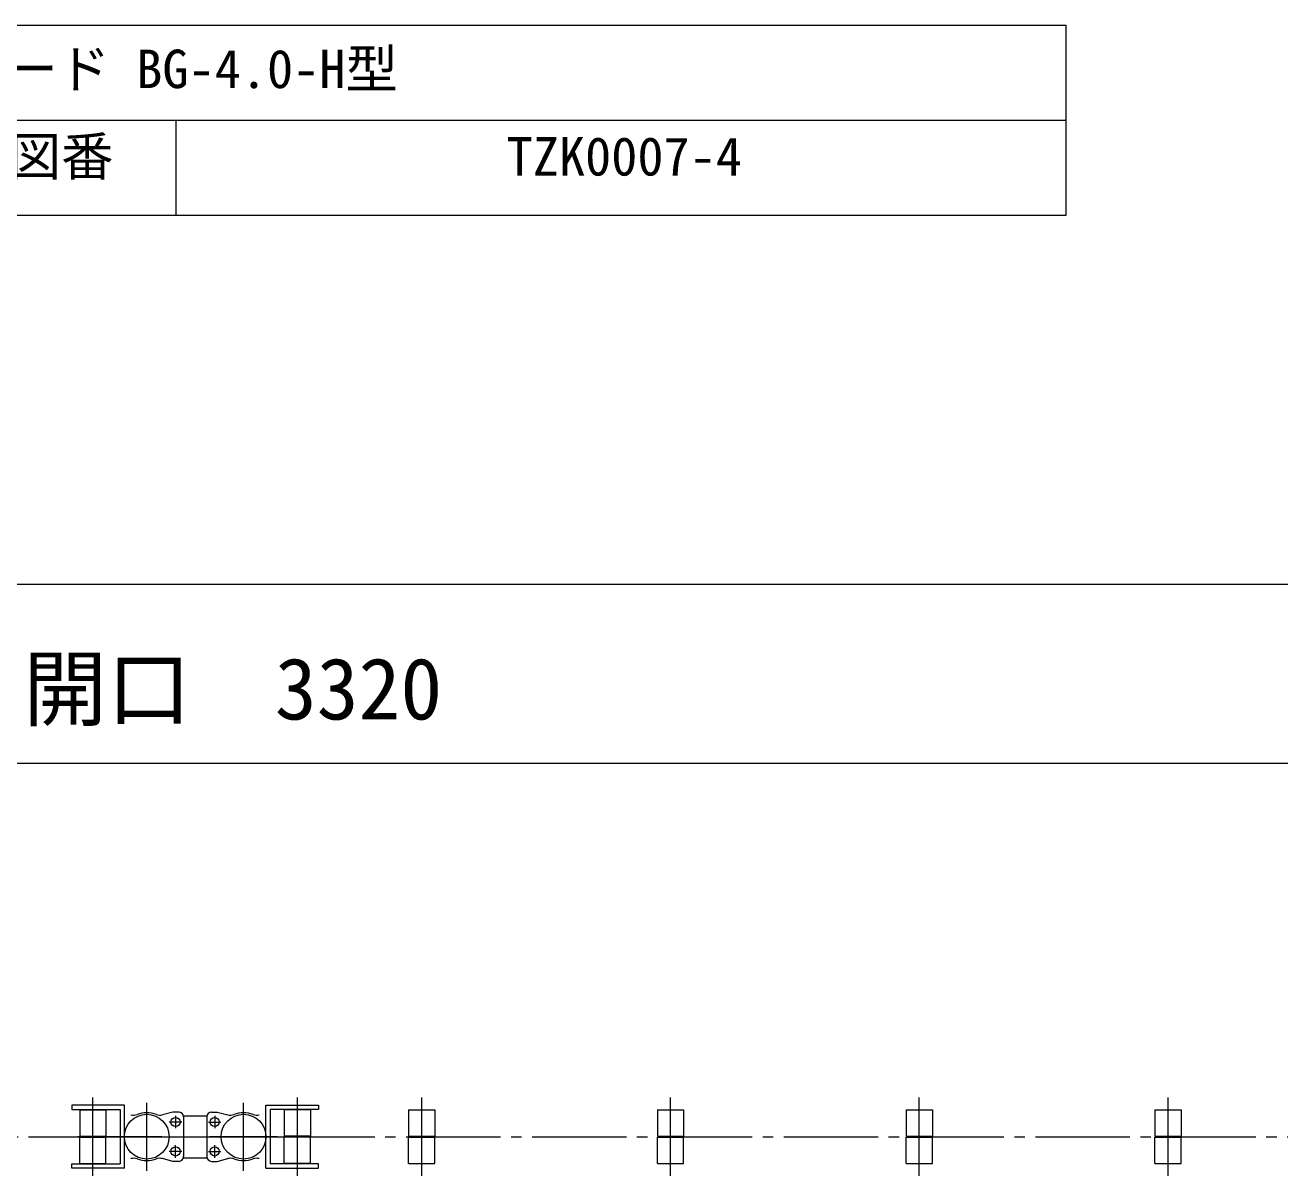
# Model space of a CAD drawing. Units: millimetres, scale not verified. Extents: x -46182 to 3040, y -1939 to 1939.
# Drawn here: x -271 to 925, y 843 to 1939 of the extents above; entities that cross this region are included whole.
import ezdxf
from ezdxf.enums import TextEntityAlignment as Align

# ---------------------------------------------------------------- set-up
doc = ezdxf.new("R2010")
doc.units = ezdxf.units.MM
doc.header["$LTSCALE"] = 10
doc.linetypes.add('CHAIN2', pattern=[12, 9, -1, 1, -1])
doc.linetypes.add('USER1', pattern=[17.25, 15, -0.75, 0.75, -0.75])
for name, color, linetype, lineweight in [('0-2_01 細線', 7, 'Continuous', 18), ('0-3_05 寸法', 7, 'Continuous', 18), ('0-5_02 中心線', 7, 'CHAIN2', 18)]:
    doc.layers.add(name, color=color, linetype=linetype, lineweight=lineweight)
doc.styles.add('ＭＳ ゴシック', font='')
doc.styles.get('ＭＳ ゴシック').set_extended_font_data('MS Gothic')

# ---------------------------------------------------------------- blocks, each defined once
blk = doc.blocks.new('リンク-TV')
at = {"layer": '0-2_01 細線'}
for p, q in [((-12.5, 25.5), (12.5, 25.5)), ((-12.5, 25.5), (-12.5, 0.5)), ((12.5, 25.5), (12.5, 0.5)), ((-12.5, 0.5), (12.5, 0.5)), ((-12.5, -0.5), (12.5, -0.5)), ((-12.5, -25.5), (-12.5, -0.5)), ((12.5, -25.5), (12.5, -0.5)), ((-12.5, -25.5), (12.5, -25.5))]:
    blk.add_line(p, q, dxfattribs=at)
at = {"layer": '0-5_02 中心線', "linetype": 'USER1'}
blk.add_line((0, -37.35), (0, 37.35), dxfattribs=at)

msp = doc.modelspace()

# ---------------------------------------------------------------- linework, layer by layer
at = {"layer": '0-2_01 細線'}
for p, q in [((-130.42, 903.4), (-140.42, 900.82)), ((-124.92, 903.4), (-130.42, 903.4)), ((-120.42, 899.9), (-98.12, 899.9)), ((-120.42, 898.9), (-120.42, 860.9)), ((-98.12, 898.9), (-98.12, 860.9)), ((-93.62, 903.4), (-88.12, 903.4)), ((-88.12, 903.4), (-78.12, 900.82)), ((94.31, 905.4), (119.31, 905.4)), ((94.31, 905.4), (94.31, 880.4)), ((119.31, 905.4), (119.31, 880.4)), ((331.47, 905.4), (356.47, 905.4)), ((331.47, 905.4), (331.47, 880.4)), ((356.47, 905.4), (356.47, 880.4)), ((568.63, 905.4), (593.63, 905.4)), ((568.63, 905.4), (568.63, 880.4)), ((593.63, 905.4), (593.63, 880.4)), ((805.8, 905.4), (830.8, 905.4)), ((805.8, 905.4), (805.8, 880.4)), ((830.8, 905.4), (830.8, 880.4)), ((94.31, 880.4), (119.31, 880.4)), ((94.31, 879.4), (119.31, 879.4)), ((94.31, 854.4), (94.31, 879.4)), ((119.31, 854.4), (119.31, 879.4)), ((331.47, 880.4), (356.47, 880.4)), ((331.47, 879.4), (356.47, 879.4)), ((331.47, 854.4), (331.47, 879.4)), ((356.47, 854.4), (356.47, 879.4)), ((568.63, 880.4), (593.63, 880.4)), ((568.63, 879.4), (593.63, 879.4)), ((568.63, 854.4), (568.63, 879.4)), ((593.63, 854.4), (593.63, 879.4)), ((805.8, 880.4), (830.8, 880.4)), ((805.8, 879.4), (830.8, 879.4)), ((805.8, 854.4), (805.8, 879.4)), ((830.8, 854.4), (830.8, 879.4)), ((-130.42, 856.4), (-140.42, 858.98)), ((-124.92, 856.4), (-130.42, 856.4)), ((-120.42, 859.9), (-98.12, 859.9)), ((-93.62, 856.4), (-88.12, 856.4)), ((-88.12, 856.4), (-78.12, 858.98)), ((94.31, 854.4), (119.31, 854.4)), ((331.47, 854.4), (356.47, 854.4)), ((568.63, 854.4), (593.63, 854.4)), ((805.8, 854.4), (830.8, 854.4))]:
    msp.add_line(p, q, dxfattribs=at)
for points in [[(-176.77, 849.9), (-176.77, 909.9), (-226.77, 909.9), (-226.77, 905.9), (-180.77, 905.9), (-180.77, 853.9)], [(-41.77, 849.9), (-41.77, 909.9), (8.23, 909.9), (8.23, 905.9), (-37.77, 905.9), (-37.77, 853.9)], [(-176.77, 849.9), (-226.77, 849.9), (-226.77, 853.9), (-180.77, 853.9)], [(-41.77, 849.9), (8.23, 849.9), (8.23, 853.9), (-37.77, 853.9)]]:
    msp.add_lwpolyline(points, dxfattribs=at)
for centre, radius in [((-155.42, 879.9), 21.35), ((-127.92, 893.9), 4.4), ((-90.62, 893.9), 4.4), ((-63.12, 879.9), 21.35), ((-127.92, 865.9), 4.4), ((-90.62, 865.9), 4.4)]:
    msp.add_circle(centre, radius, dxfattribs=at)
for centre, radius, start, end in [((-167.92, 910.5), 10, 255.51994, 289.07327), ((-155.42, 874.35), 28.25, 70.92676, 109.07327), ((-142.92, 910.5), 10, 250.92678, 284.4801), ((-124.92, 898.9), 4.5, 0, 89.99998), ((-93.62, 898.9), 4.5, 90.00002, 180), ((-75.62, 910.5), 10, 255.5199, 289.07322), ((-63.12, 874.35), 28.25, 70.92673, 109.07324), ((-50.62, 910.5), 10, 250.92673, 284.48006), ((-167.92, 849.3), 10, 70.92668, 104.48), ((-155.42, 885.45), 28.25, 250.92667, 289.07327), ((-142.92, 849.3), 10, 75.5199, 109.07322), ((-124.92, 860.9), 4.5, 270, 0), ((-93.62, 860.9), 4.5, 180, 270), ((-75.62, 849.3), 10, 70.92678, 104.4801), ((-63.12, 885.45), 28.25, 250.92673, 289.07333), ((-50.62, 849.3), 10, 75.52, 109.07332)]:
    msp.add_arc(centre, radius, start, end, dxfattribs=at)
at = {"layer": '0-3_05 寸法'}
for p, q in [((-1420.87, 1848.41), (721.01, 1848.41)), ((-127.53, 1848.41), (-127.53, 1757.69)), ((-2381.6, 1406.41), (1593.4, 1406.41)), ((-1566.6, 1235.85), (1593.4, 1235.85))]:
    msp.add_line(p, q, dxfattribs=at)
msp.add_lwpolyline([(-1420.87, 1939.12), (721.01, 1939.12), (721.01, 1757.69), (-1420.87, 1757.69)], close=True, dxfattribs=at)
at = {"layer": '0-5_02 中心線'}
for p, q in [((-155.42, 847.49), (-155.42, 912.31)), ((-63.12, 847.49), (-63.12, 912.31)), ((106.81, 842.55), (106.81, 917.25)), ((343.97, 842.55), (343.97, 917.25)), ((581.13, 842.55), (581.13, 917.25)), ((818.3, 842.55), (818.3, 917.25)), ((-127.92, 899.9), (-127.92, 887.9)), ((-90.62, 899.9), (-90.62, 887.9)), ((-121.92, 893.9), (-133.92, 893.9)), ((-96.62, 893.9), (-84.62, 893.9)), ((-2548.09, 879.9), (1810.14, 879.9)), ((-141.04, 879.9), (-221.21, 879.9)), ((-187.83, 879.9), (-123.02, 879.9)), ((-30.72, 879.9), (-95.53, 879.9)), ((-77.51, 879.9), (2.66, 879.9)), ((-121.92, 865.9), (-133.92, 865.9)), ((-127.92, 859.9), (-127.92, 871.9)), ((-96.62, 865.9), (-84.62, 865.9)), ((-90.62, 859.9), (-90.62, 871.9))]:
    msp.add_line(p, q, dxfattribs=at)

# ---------------------------------------------------------------- block references
at = {"layer": '0-2_01 細線'}
msp.add_blockref('リンク-TV', (-206.77, 879.9), dxfattribs=at)
at = {"layer": '0-2_01 細線', "xscale": -1}
msp.add_blockref('リンク-TV', (-11.77, 879.9), dxfattribs=at)

# ---------------------------------------------------------------- texts
at = {"layer": '0-3_05 寸法', "style": 'ＭＳ ゴシック'}
for s, height, p in [('図面名称      \u3000\u3000\u3000\u3000\u3000\u3000\u3000\u3000\u3000\u3000ベストガード BG-4.0-H型', 36.66, (-1340.1, 1868.09)), ('\u3000\u3000竹本機械工業株式会社      \u3000\u3000\u3000\u3000\u3000\u3000図番     \u3000\u3000\u3000\u3000\u3000TZK0007-4', 36.66, (-1336.76, 1784.76)), ('開口\u30003320', 58.65, (-273.26, 1259.85))]:
    msp.add_text(s, height=height, dxfattribs=at).set_placement(p, align=Align.BOTTOM_LEFT)

doc.saveas('drawing.dxf')
